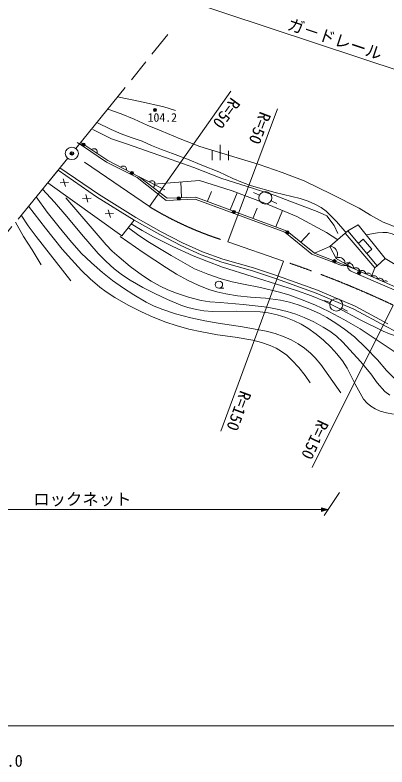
# Model space of a CAD drawing. Units: millimetres, scale not verified. Extents: x 40000 to 680000, y 20000 to 380000.
# Drawn here: x 269782 to 326538, y 198715 to 313579 of the extents above; entities that cross this region are included whole.
import ezdxf
from ezdxf.enums import TextEntityAlignment as Align

# ---------------------------------------------------------------- set-up
doc = ezdxf.new("R2010")
doc.units = ezdxf.units.MM
doc.header["$LTSCALE"] = 1000
doc.header["$PDMODE"] = 32
doc.header["$PDSIZE"] = 500
doc.linetypes.add('CHAIN', pattern=[18.5, 12, -1.5, 3.5, -1.5])
for name, color, linetype, lineweight in [('M-BGD', 7, 'Continuous', 13), ('M-BMK', 2, 'CHAIN', 13), ('M-BMK-SRVR', 3, 'Continuous', 13), ('M-STR-HTXT', 7, 'Continuous', 13), ('M-TTL-BAND', 7, 'Continuous', 13)]:
    doc.layers.add(name, color=color, linetype=linetype, lineweight=lineweight)
doc.layers.add('M-OTRS', color=6, linetype='Continuous')
doc.styles.add('ＭＳ ゴシック', font='')
doc.styles.get('ＭＳ ゴシック').set_extended_font_data('MS Gothic')

msp = doc.modelspace()

# ---------------------------------------------------------------- linework, layer by layer
at = {"layer": 'M-BGD'}
for p, q in [((281664, 296088), (284483, 294666)), ((280070, 293585), (279254, 294133)), ((283963, 291382), (279797, 294113)), ((284483, 294666), (286801, 293895)), ((283730, 291127), (280070, 293585)), ((281570, 293089), (281469, 293017)), ((281676, 293134), (281570, 293089)), ((281816, 293158), (281676, 293134)), ((281932, 293151), (281816, 293158)), ((282054, 293117), (281932, 293151)), ((282185, 293031), (282054, 293117)), ((282261, 292935), (282185, 293031)), ((282309, 292835), (282261, 292935)), ((286801, 293895), (293630, 291524)), ((301098, 293762), (301098, 291395)), ((282291, 292478), (282327, 292593)), ((282334, 292703), (282309, 292835)), ((282327, 292593), (282334, 292703)), ((299847, 292815), (299847, 291395)), ((302349, 292815), (302349, 291395)), ((288394, 288781), (283730, 291127)), ((288715, 288840), (283963, 291382)), ((293630, 291524), (297075, 290279)), ((276341, 289870), (274774, 287958)), ((276341, 289870), (282216, 285821)), ((282216, 285821), (276341, 289870)), ((276635, 290253), (282502, 286209)), ((285998, 290424), (285904, 290344)), ((286099, 290479), (285998, 290424)), ((286236, 290514), (286099, 290479)), ((286352, 290517), (286236, 290514)), ((286476, 290494), (286352, 290517)), ((286616, 290420), (286476, 290494)), ((286701, 290331), (286616, 290420)), ((286758, 290235), (286701, 290331)), ((286796, 290106), (286758, 290235)), ((286775, 289878), (286799, 289996)), ((286799, 289996), (286796, 290106)), ((297075, 290279), (301335, 288620)), ((277470, 287381), (277132, 288550)), ((292822, 285262), (288394, 288781)), ((293003, 285597), (288715, 288840)), ((292641, 286885), (288715, 288840)), ((290937, 287734), (297952, 288323)), ((297952, 288323), (302902, 286723)), ((301335, 288620), (305032, 287434)), ((274774, 287958), (286065, 279865)), ((276661, 287938), (277941, 287993)), ((290327, 288166), (290235, 288083)), ((290427, 288224), (290327, 288166)), ((290562, 288263), (290427, 288224)), ((290678, 288270), (290562, 288263)), ((290803, 288250), (290678, 288270)), ((290945, 288180), (290803, 288250)), ((290859, 287219), (291137, 287547)), ((291032, 288093), (290945, 288180)), ((291093, 287999), (291032, 288093)), ((291135, 287871), (291093, 287999)), ((291121, 287642), (291142, 287761)), ((291142, 287761), (291135, 287871)), ((295196, 285686), (295087, 288083)), ((305032, 287434), (309480, 286012)), ((280902, 285015), (280565, 286185)), ((282502, 286209), (288206, 282629)), ((299127, 285123), (299752, 286613)), ((302604, 283819), (303695, 286423)), ((302902, 286723), (307913, 284826)), ((307072, 286063), (306169, 286470)), ((280093, 285573), (281373, 285627)), ((282216, 285821), (287941, 282228)), ((287941, 282228), (282216, 285821)), ((297250, 285429), (292822, 285262)), ((297389, 285775), (293003, 285597)), ((310947, 280402), (297250, 285429)), ((311296, 280559), (297389, 285775)), ((308863, 285218), (309751, 284780)), ((309480, 286012), (311735, 285123)), ((311735, 285123), (315870, 283582)), ((284334, 282650), (283997, 283820)), ((306081, 282515), (306733, 284071)), ((307913, 284826), (312800, 282811)), ((283525, 283207), (284806, 283262)), ((288206, 282629), (292094, 280470)), ((309558, 281211), (310607, 283715)), ((312800, 282811), (317311, 280381)), ((315870, 283582), (317373, 282930)), ((317373, 282930), (318501, 281448)), ((286065, 279865), (287941, 282228)), ((287941, 282228), (291852, 280056)), ((318501, 281448), (319065, 280203)), ((320558, 280594), (322161, 281546)), ((322161, 281546), (326276, 276407)), ((292094, 280470), (295313, 278787)), ((315080, 277051), (310947, 280402)), ((315494, 277180), (311296, 280559)), ((313395, 278870), (314711, 280333)), ((317311, 280381), (319032, 279264)), ((317830, 278216), (320558, 280594)), ((324674, 274958), (320176, 280270)), ((325055, 275282), (320558, 280594)), ((291852, 280056), (295083, 278367)), ((322924, 279347), (322160, 278701)), ((324216, 277821), (322924, 279347)), ((295083, 278367), (298172, 276946)), ((295313, 278787), (298369, 277381)), ((315494, 277180), (317828, 278215)), ((318058, 278231), (317814, 278247)), ((318778, 276381), (317830, 278216)), ((318228, 278177), (318058, 278231)), ((318417, 278086), (318228, 278177)), ((318645, 277920), (318417, 278086)), ((298172, 276946), (301346, 275819)), ((298369, 277381), (301505, 276269)), ((318445, 275766), (315080, 277051)), ((315494, 277180), (321445, 274869)), ((318798, 277715), (318645, 277920)), ((318914, 277491), (318798, 277715)), ((318992, 277248), (318914, 277491)), ((318961, 276760), (318996, 276967)), ((318996, 276967), (318992, 277248)), ((323453, 277174), (324216, 277821)), ((301346, 275819), (306022, 274506)), ((301505, 276269), (306176, 274956)), ((319373, 275412), (318445, 275766)), ((318911, 276490), (318749, 276398)), ((318778, 276381), (318907, 276590)), ((321445, 274869), (318778, 276381)), ((318907, 276590), (318961, 276760)), ((319042, 276526), (318911, 276490)), ((319201, 276546), (319042, 276526)), ((319415, 276535), (319201, 276546)), ((319598, 276468), (319415, 276535)), ((319765, 276374), (319598, 276468)), ((319916, 276251), (319765, 276374)), ((320036, 276073), (319916, 276251)), ((320100, 275926), (320036, 276073)), ((320136, 275795), (320100, 275926)), ((320141, 275609), (320136, 275795)), ((320293, 275695), (320141, 275609)), ((320416, 275729), (320293, 275695)), ((320564, 275748), (320416, 275729)), ((320548, 275591), (320598, 275694)), ((320765, 275737), (320564, 275748)), ((320802, 275724), (320638, 275542)), ((320937, 275675), (320765, 275737)), ((320862, 275865), (320802, 275724)), ((321093, 275586), (320937, 275675)), ((326276, 276407), (325055, 275282)), ((326276, 276407), (335510, 270840)), ((306176, 274956), (309854, 273730)), ((319670, 275298), (319373, 275412)), ((319960, 275269), (319670, 275298)), ((320191, 275304), (319960, 275269)), ((320451, 275409), (320191, 275304)), ((320638, 275542), (320451, 275409)), ((320500, 275403), (320548, 275591)), ((320509, 275149), (320500, 275403)), ((320551, 274964), (320509, 275149)), ((320646, 274798), (320551, 274964)), ((320814, 274599), (320646, 274798)), ((320979, 274486), (320814, 274599)), ((321235, 275471), (321093, 275586)), ((321347, 275304), (321235, 275471)), ((321407, 275166), (321347, 275304)), ((321441, 275044), (321407, 275166)), ((321445, 274869), (321441, 275044)), ((345041, 264424), (321445, 274869)), ((321569, 274919), (321472, 274857)), ((321648, 274946), (321569, 274919)), ((321746, 274966), (321648, 274946)), ((321881, 274969), (321746, 274966)), ((321998, 274938), (321881, 274969)), ((322107, 274890), (321998, 274938)), ((322207, 274824), (322107, 274890)), ((322290, 274725), (322207, 274824)), ((322337, 274641), (322290, 274725)), ((322366, 274566), (322337, 274641)), ((322378, 274456), (322366, 274566)), ((322555, 274545), (322475, 274518)), ((322653, 274564), (322555, 274545)), ((322787, 274568), (322653, 274564)), ((322904, 274537), (322787, 274568)), ((323013, 274488), (322904, 274537)), ((324674, 274958), (324191, 273653)), ((325055, 275282), (324674, 274958)), ((306022, 274506), (309682, 273285)), ((309854, 273730), (315939, 271551)), ((321270, 274359), (320979, 274486)), ((322179, 273963), (321270, 274359)), ((343079, 264858), (322179, 273963)), ((322475, 274518), (322378, 274456)), ((323113, 274423), (323013, 274488)), ((323197, 274324), (323113, 274423)), ((323244, 274240), (323197, 274324)), ((323273, 274164), (323244, 274240)), ((323285, 274055), (323273, 274164)), ((323382, 274116), (323285, 274055)), ((323461, 274144), (323382, 274116)), ((323559, 274163), (323461, 274144)), ((323694, 274166), (323559, 274163)), ((323811, 274135), (323694, 274166)), ((323920, 274087), (323811, 274135)), ((324020, 274022), (323920, 274087)), ((324150, 273839), (324103, 273922)), ((324179, 273763), (324150, 273839)), ((324191, 273653), (324179, 273763)), ((324288, 273715), (324191, 273653)), ((324368, 273742), (324288, 273715)), ((324466, 273762), (324368, 273742)), ((324600, 273765), (324466, 273762)), ((324717, 273734), (324600, 273765)), ((324826, 273686), (324717, 273734)), ((324926, 273621), (324826, 273686)), ((325010, 273521), (324926, 273621)), ((325057, 273437), (325010, 273521)), ((325086, 273362), (325057, 273437)), ((309682, 273285), (315747, 271113)), ((325098, 273252), (325086, 273362)), ((325195, 273314), (325098, 273252)), ((325274, 273341), (325195, 273314)), ((325372, 273360), (325274, 273341)), ((325507, 273364), (325372, 273360)), ((325624, 273333), (325507, 273364)), ((325733, 273285), (325624, 273333)), ((325833, 273219), (325733, 273285)), ((325916, 273120), (325833, 273219)), ((325963, 273036), (325916, 273120)), ((325992, 272961), (325963, 273036)), ((326004, 272851), (325992, 272961)), ((326101, 272912), (326004, 272851)), ((326181, 272940), (326101, 272912)), ((326279, 272959), (326181, 272940)), ((326413, 272963), (326279, 272959)), ((326530, 272932), (326413, 272963)), ((326639, 272883), (326530, 272932)), ((300894, 271863), (301644, 271863)), ((315747, 271113), (321472, 268673)), ((315939, 271551), (321699, 269096)), ((317870, 269644), (316938, 269989)), ((319668, 268824), (320534, 268350)), ((321699, 269096), (326649, 266431)), ((321472, 268673), (326403, 266019)), ((326403, 266019), (331476, 263311))]:
    msp.add_line(p, q, dxfattribs=at)
for points in [[(285421, 301078), (288889, 300382), (292469, 299552), (294256, 299008)], [(283925, 299225), (285992, 298502), (287968, 297698), (289942, 296773), (292096, 295876), (294964, 294643), (297972, 293473), (307056, 290741), (310571, 289519), (313926, 288244), (318184, 286173), (322294, 284054), (324012, 282998), (325950, 281935), (328186, 281093), (330132, 280262), (331159, 279672), (332123, 278989), (334607, 276793), (337428, 274449), (339063, 273425)], [(320326, 280392), (320134, 280562), (318834, 282031), (317286, 283613), (316481, 284180), (315615, 284659), (314521, 285131), (313292, 285551), (309497, 286477), (305886, 287471), (304485, 287989), (303036, 288634), (300857, 289621), (298284, 290671), (296087, 291587), (293802, 292433), (292114, 293026), (290613, 293653), (289158, 294288), (287492, 294895), (285989, 295418), (284440, 296074), (282277, 297184)], [(273956, 286959), (275815, 284974), (277682, 282826), (279917, 280081), (282446, 277145), (283612, 275966), (284928, 274798), (286173, 273844), (287375, 273056), (289262, 271979), (291110, 271040), (293070, 270116), (295087, 269275), (296133, 268922), (297491, 268585), (298596, 268411), (299991, 268299), (303587, 268336), (307186, 268266), (308411, 268088), (309775, 267771), (311082, 267372), (312381, 266870), (313433, 266365), (314449, 265760), (315731, 264849), (316852, 263923), (317986, 262852), (318904, 261841), (319737, 260769), (320476, 259640), (321703, 257182), (322980, 254889), (323502, 254313), (324074, 253835), (324746, 253418), (325516, 253075), (326472, 252788), (327525, 252595)], [(272997, 285788), (274706, 283452), (276507, 281167), (278122, 279175), (279875, 277199), (281435, 275728), (283129, 274274), (284657, 273051), (286349, 271834), (287911, 270813), (289784, 269715), (291028, 269113), (292321, 268602), (294292, 267954), (296597, 267311), (298733, 266851), (300795, 266502), (304491, 265928), (308109, 265270), (309459, 264912), (310843, 264430), (311929, 263940), (312966, 263363), (313941, 262699), (314849, 261951), (315585, 261224), (316456, 260184), (319506, 255877)], [(277555, 285667), (283687, 278494), (284619, 277507), (285653, 276567), (287359, 275178), (289247, 273774), (290547, 272927), (291923, 272149), (293115, 271585), (294412, 271084), (296247, 270493), (298178, 269990), (299507, 269787), (301104, 269650), (304610, 269346), (308247, 268931), (309772, 268661), (311326, 268286), (312634, 267879), (313926, 267370), (315360, 266690), (316808, 265896), (317810, 265265), (318821, 264512), (319819, 263584), (320886, 262450), (322481, 260677), (324063, 258768), (325058, 257420), (326195, 256068), (326996, 255493)], [(271839, 284374), (274430, 281006), (276994, 277838), (278371, 276212), (279903, 274569), (281258, 273265), (282736, 271986), (283673, 271276), (284993, 270420), (287064, 269262), (289058, 268259), (290860, 267436), (292805, 266665), (294359, 266142), (296281, 265609), (298300, 265162), (300662, 264749), (303388, 264365), (306057, 263890), (307409, 263538), (308728, 263095), (309633, 262690), (310459, 262197), (311241, 261603), (312030, 260861), (313078, 259736), (314052, 258533), (314799, 257372)], [(270701, 282984), (271776, 281386), (272995, 279754), (278316, 272961)], [(269827, 281917), (271073, 279756), (272380, 277696), (273764, 275435)], [(287524, 281697), (289193, 280650), (290897, 279696), (293886, 278217), (296948, 276812), (299030, 275956), (301457, 275070), (310473, 272230), (312752, 271508), (315035, 270682), (316988, 269846), (319129, 268815), (322553, 266990), (325948, 265295), (326933, 264869), (328153, 264462), (329344, 264371)], [(287107, 281083), (288681, 279911), (290277, 278847), (293630, 276840), (297186, 274827), (299191, 274005), (301255, 273274), (302909, 272823), (304666, 272446), (307222, 271946), (310136, 271263), (311723, 270782), (313590, 270098), (315538, 269291), (317675, 268289), (319952, 267086), (322459, 265643), (330392, 260332)], [(342540, 270551), (340779, 270911), (339200, 271336), (337694, 271855), (336179, 272481), (335254, 272883), (334202, 273457), (333749, 273832), (333290, 274351), (332507, 275673), (331588, 276998), (330690, 277940), (329538, 278993), (328846, 279460), (327961, 279909), (327327, 280159), (326555, 280349), (325913, 280375), (325116, 280289), (323383, 280020)], [(285805, 279759), (289314, 277322), (292893, 274954), (294396, 274016), (296095, 273084), (297712, 272329), (299360, 271677), (300582, 271291), (301943, 270975), (303724, 270698), (305713, 270496), (307989, 270321), (310285, 270028), (311642, 269705), (312977, 269288), (314594, 268688), (316230, 267973), (317377, 267365), (318714, 266531), (320043, 265606), (321572, 264401), (323322, 262719), (325072, 260897), (326469, 259290), (327828, 257880)]]:
    msp.add_lwpolyline(points, dxfattribs=at)
for centre, major_axis in [((291137, 299074), (250, 0)), ((291137, 299074), (150, 0)), ((291137, 299074), (50, 0)), ((280215, 293778), (250, 0)), ((280215, 293778), (150, 0)), ((280215, 293778), (50, 0)), ((287610, 289443), (250, 0)), ((287610, 289443), (150, 0)), ((287610, 289443), (50, 0)), ((307976, 285656), (1001, 0)), ((294757, 285572), (250, 0)), ((294757, 285572), (150, 0)), ((294757, 285572), (50, 0)), ((303181, 283507), (250, 0)), ((303181, 283507), (150, 0)), ((303181, 283507), (50, 0)), ((311355, 280384), (250, 0)), ((311355, 280384), (150, 0)), ((311355, 280384), (50, 0)), ((318539, 275986), (250, 0)), ((318539, 275986), (150, 0)), ((318539, 275986), (50, 0)), ((322284, 274178), (250, 0)), ((322284, 274178), (150, 0)), ((322284, 274178), (50, 0)), ((300894, 272402), (570, 0)), ((318802, 269299), (1001, 0))]:
    msp.add_ellipse(centre, major_axis=major_axis, ratio=0.946108, dxfattribs=at)
at = {"layer": 'M-BMK'}
for p, q in [((279057, 293197), (293113, 310603)), ((290288, 284311), (279259, 291889)), ((277837, 291696), (264039, 274851)), ((310748, 275997), (302241, 278958))]:
    msp.add_line(p, q, dxfattribs=at)
for centre, major_axis, start_param, end_param in [((317485, 324052), (50041, 0), 4.1377835, 4.4028444), ((260580, 142129), (150124, 0), 1.1089709, 1.2300682)]:
    msp.add_ellipse(centre, major_axis=major_axis, ratio=0.946108, start_param=start_param, end_param=end_param, dxfattribs=at)
at = {"layer": 'M-BMK-SRVR'}
for major_axis in [(1001, 0), (40, 0)]:
    msp.add_ellipse((278450, 292445), major_axis=major_axis, ratio=0.946108, dxfattribs=at)
at = {"layer": 'M-OTRS'}
msp.add_point((278450, 292445), dxfattribs=at)
msp.add_point((278450, 292445), dxfattribs=at)
at = {"layer": 'M-STR-HTXT'}
for p, q in [((291066, 317447), (357060, 295546)), ((290288, 284311), (302726, 301971)), ((302241, 278958), (309848, 299228)), ((310748, 275997), (301194, 250036)), ((327473, 269283), (315148, 244473)), ((316949, 237151), (319306, 240626)), ((259952, 238020), (317539, 238020)), ((316538, 237755), (316538, 238286)), ((316538, 238286), (317539, 238020)), ((317539, 238020), (316538, 237755)), ((316578, 237831), (316578, 238210)), ((316578, 238210), (317259, 238020)), ((317259, 238020), (316578, 237831)), ((316618, 237907), (316618, 238134)), ((316618, 238134), (317098, 238020)), ((317098, 238020), (316618, 237907)), ((316658, 237983), (316658, 238058)), ((316658, 238058), (316858, 238020)), ((316858, 238020), (316658, 237983))]:
    msp.add_line(p, q, dxfattribs=at)
at = {"layer": 'M-TTL-BAND'}
msp.add_line((40000, 205000), (579000, 205000), dxfattribs=at)

# ---------------------------------------------------------------- texts
at = {"layer": 'M-BGD', "style": 'ＭＳ ゴシック'}
msp.add_text('104.2', height=1320, dxfattribs=at).set_placement((290009, 296880), align=Align.BOTTOM_LEFT)
at = {"layer": 'M-STR-HTXT', "style": 'ＭＳ ゴシック'}
for s, rotation, p in [('ガ－ドレール', 341.573, (311022, 310897)), ('R=50', 233.699, (302350, 301437)), ('R=50', 249.271, (306657, 299151)), ('R=150', 249.688, (303653, 256534)), ('R=150', 244.799, (315553, 252134))]:
    msp.add_text(s, height=1833, rotation=rotation, dxfattribs=at).set_placement(p, align=Align.BOTTOM_LEFT)
msp.add_text('ロックネット', height=1833, dxfattribs=at).set_placement((272543, 238145), align=Align.BOTTOM_LEFT)
at = {"layer": 'M-TTL-BAND', "style": 'ＭＳ ゴシック'}
msp.add_text('200.0', height=1833, dxfattribs=at).set_placement((267844, 198195), align=Align.BOTTOM_CENTER)

doc.saveas('drawing.dxf')
